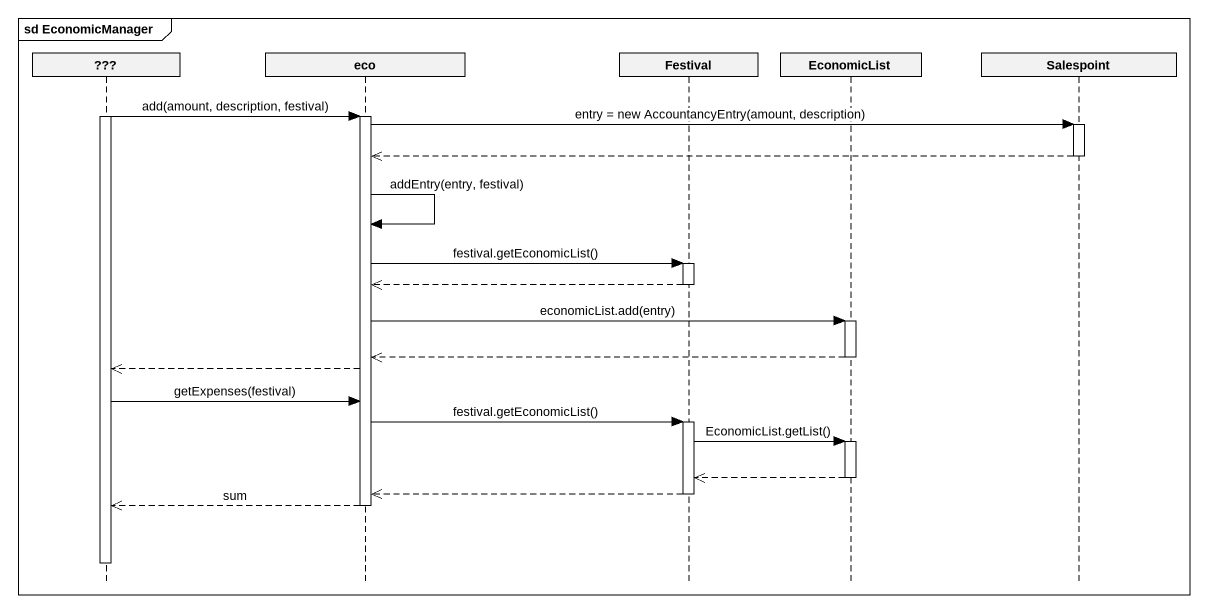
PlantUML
@startuml
mainframe sd EconomicManager
hide footbox
participant "???" as object1
participant eco
participant Festival
participant EconomicList
participant Salespoint

activate object1
object1 -> eco : add(amount, description, festival)
activate eco
eco -> Salespoint : entry = new AccountancyEntry(amount, description)
activate Salespoint
Salespoint -->> eco
deactivate Salespoint
eco -> eco : addEntry(entry, festival)
eco -> Festival : festival.getEconomicList()
activate Festival
Festival -->> eco
deactivate Festival
eco -> EconomicList : economicList.add(entry)
activate EconomicList
EconomicList -->> eco
deactivate EconomicList
eco -->> object1
object1 -> eco : getExpenses(festival)
eco -> Festival : festival.getEconomicList()
activate Festival
Festival -> EconomicList : EconomicList.getList()
activate EconomicList
EconomicList -->> Festival
deactivate EconomicList
Festival -->> eco
deactivate Festival
eco -->> object1 : sum
deactivate eco
deactivate object1
@enduml
